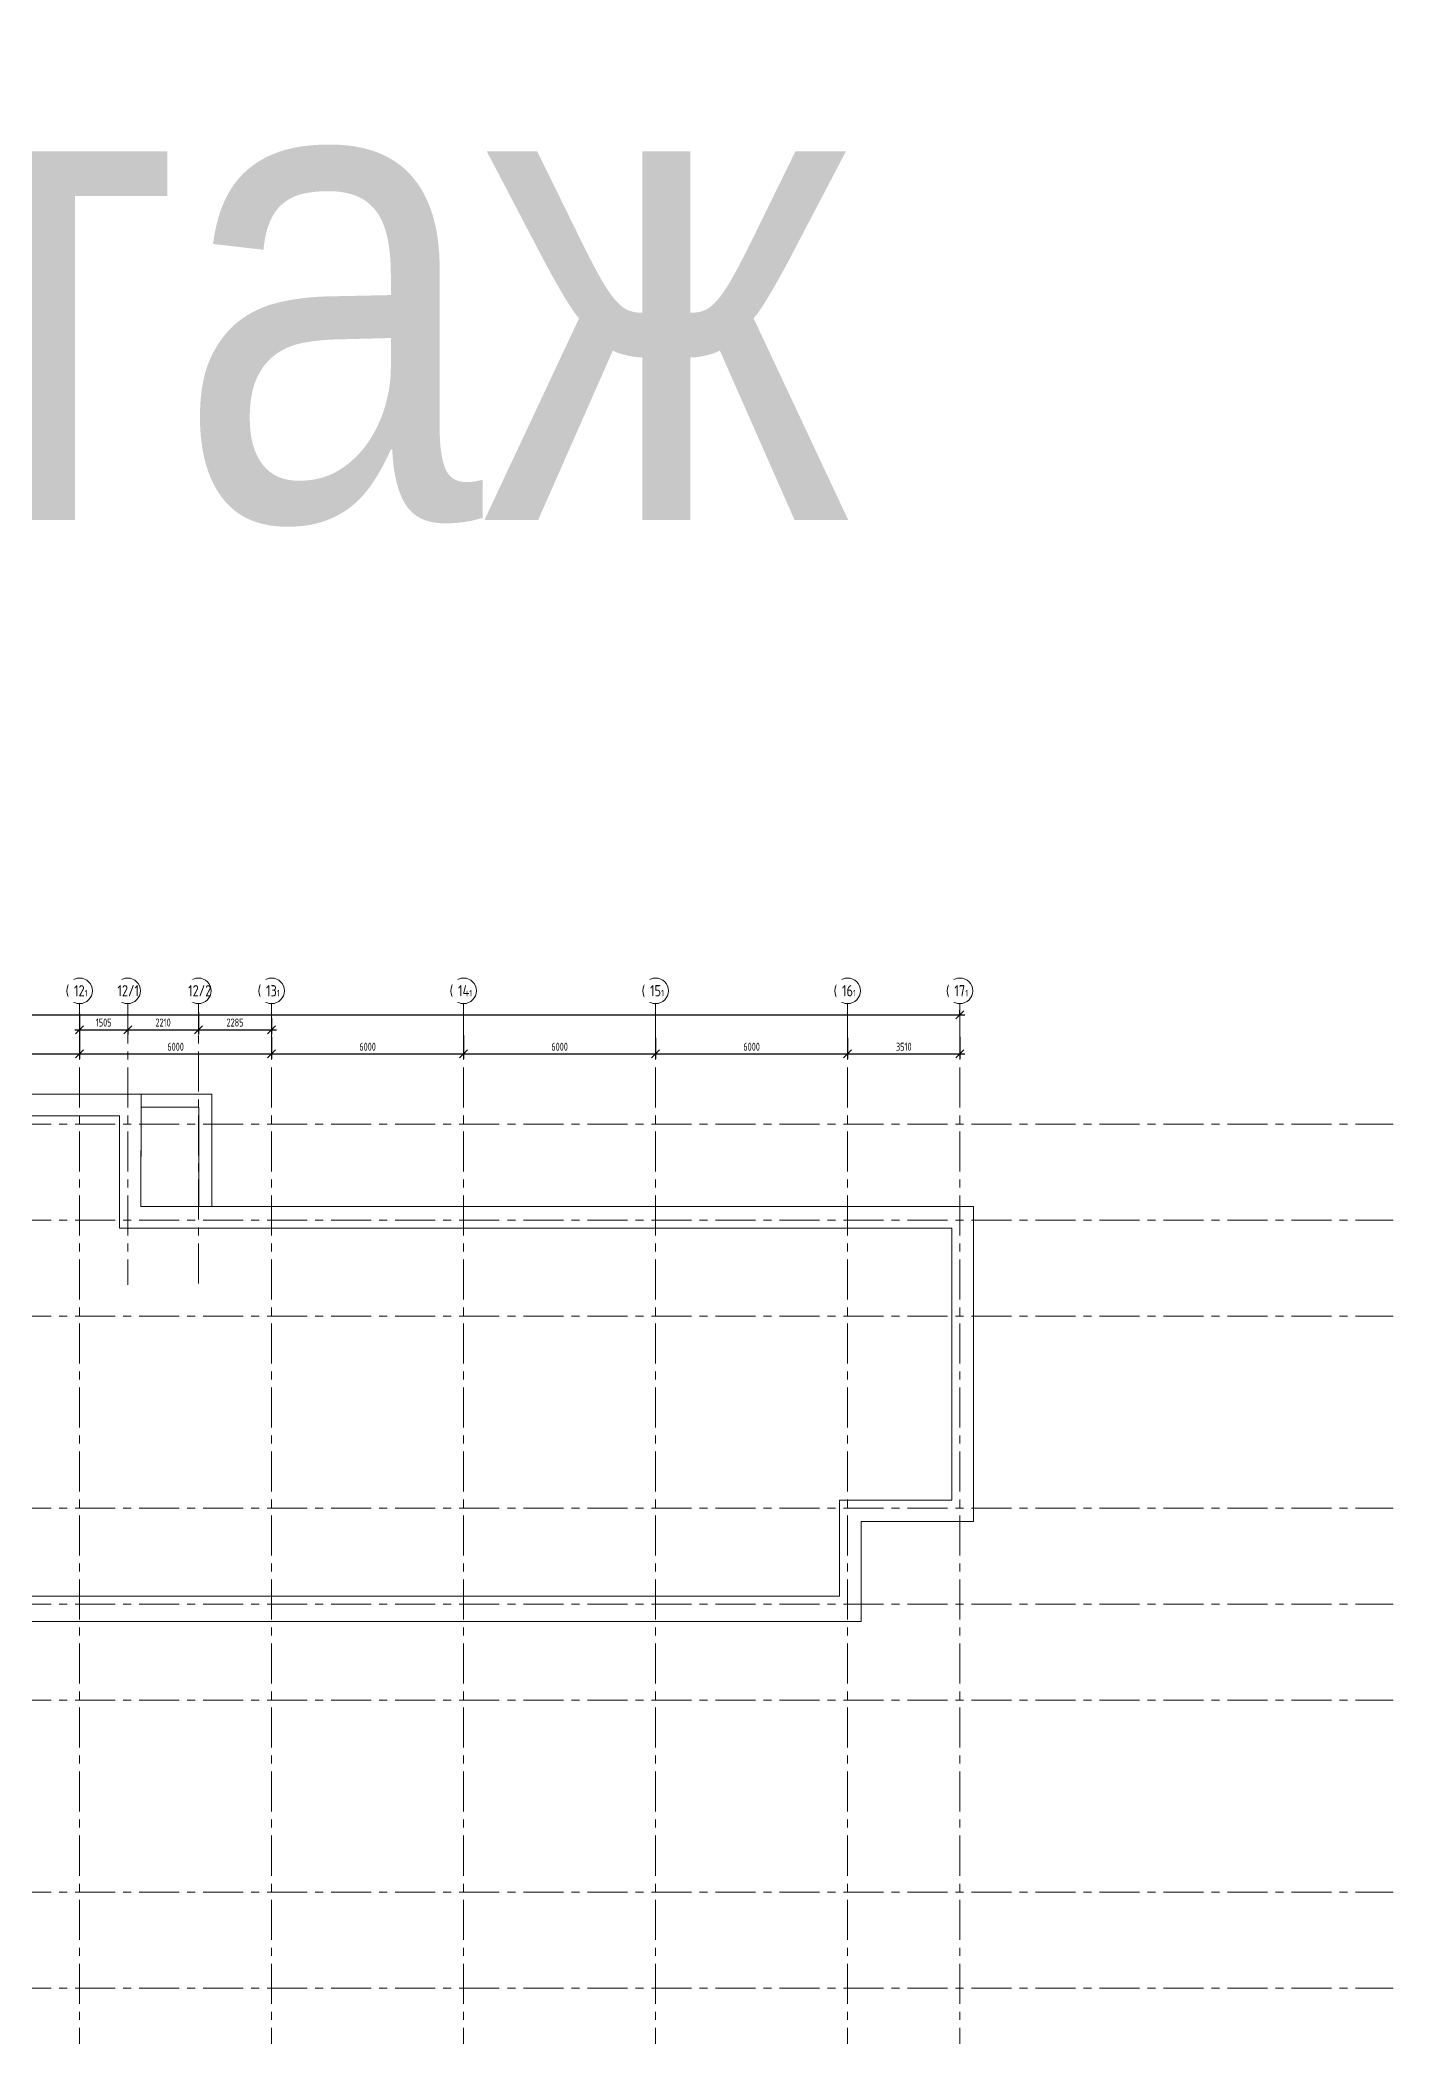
# Model space of a CAD drawing. Header units: millimetres. Extents: x -13407 to 115150, y -83292 to 109271.
# Drawn here: x 28330 to 70615, y 46895 to 109271 of the extents above; entities that cross this region are included whole.
import ezdxf

# ---------------------------------------------------------------- set-up
doc = ezdxf.new("R2010")
doc.units = ezdxf.units.MM
doc.linetypes.add('CENTER', pattern=[2, 1.25, -0.25, 0.25, -0.25])
doc.layers.get('Defpoints').update_dxf_attribs({"color": 6})
for name, color, linetype, lineweight in [('АР_Оси', 193, 'Continuous', 9), ('АР_Оси размеры', 164, 'Continuous', 9), ('АР_тонкая линия', 250, 'Continuous', 0)]:
    doc.layers.add(name, color=color, linetype=linetype, lineweight=lineweight)
doc.styles.add('Arial', font='ARIALN.TTF')
doc.styles.add('ГОСТ 2.304', font='isocpeur.ttf', dxfattribs={"width": 0.7})
doc.dimstyles.new('СПДС', dxfattribs={"dimscale": 100, "dimtxt": 2.5, "dimasz": 2.5, "dimexe": 1.5, "dimexo": 0, "dimgap": 1, "dimtad": 1, "dimdec": 0, "dimrnd": 1, "dimtxsty": 'ГОСТ 2.304', "dimblk": 'OBLIQUE', "dimcen": 2.5, "dimdle": 1.5, "dimadec": 0, "dimazin": 2, "dimtfac": 0.75, "dimtdec": 0, "dimtmove": 1, "dimatfit": 3, "dimfxl": 1, "dimtolj": 1, "dimarcsym": 1})

# ---------------------------------------------------------------- blocks, each defined once
blk = doc.blocks.new('_Oblique')
at = {"color": 0, "linetype": 'ByBlock', "lineweight": -2}
blk.add_line((-0.5, -0.5), (0.5, 0.5), dxfattribs=at)
blk = doc.blocks.new('*D190')
at = {"layer": 'Defpoints', "color": 0, "ltscale": 100, "transparency": 16777216}
for p in [(23570, 78714), (29570, 78833), (29570, 77585)]:
    blk.add_point(p, dxfattribs=at)
at = {"layer": 'АР_Оси размеры', "color": 0, "lineweight": -2, "ltscale": 100, "transparency": 16777216}
for p, q in [((23570, 78714), (23570, 77435)), ((29570, 78833), (29570, 77435)), ((23420, 77585), (29720, 77585))]:
    blk.add_line(p, q, dxfattribs=at)
at = {"layer": 'АР_Оси размеры', "color": 0, "lineweight": -2, "ltscale": 100, "transparency": 16777216, "xscale": 250, "yscale": 250, "zscale": 250, "rotation": 180}
blk.add_blockref('_Oblique', (23570, 77585), dxfattribs=at)
at = {"layer": 'АР_Оси размеры', "color": 0, "lineweight": -2, "ltscale": 100, "transparency": 16777216, "xscale": 250, "yscale": 250, "zscale": 250}
blk.add_blockref('_Oblique', (29570, 77585), dxfattribs=at)
at = {"layer": 'АР_Оси размеры', "color": 0, "ltscale": 100, "transparency": 16777216, "insert": (26570, 77810), "char_height": 250, "attachment_point": 5, "style": 'ГОСТ 2.304'}
blk.add_mtext('\\A1;6000', dxfattribs=at)
blk = doc.blocks.new('*D191')
at = {"layer": 'Defpoints', "color": 0, "ltscale": 100, "transparency": 16777216}
for p in [(29570, 78046), (35570, 78121), (35570, 77585)]:
    blk.add_point(p, dxfattribs=at)
at = {"layer": 'АР_Оси размеры', "color": 0, "lineweight": -2, "ltscale": 100, "transparency": 16777216}
for p, q in [((29570, 78046), (29570, 77435)), ((35570, 78121), (35570, 77435)), ((29420, 77585), (35720, 77585))]:
    blk.add_line(p, q, dxfattribs=at)
at = {"layer": 'АР_Оси размеры', "color": 0, "lineweight": -2, "ltscale": 100, "transparency": 16777216, "xscale": 250, "yscale": 250, "zscale": 250, "rotation": 180}
blk.add_blockref('_Oblique', (29570, 77585), dxfattribs=at)
at = {"layer": 'АР_Оси размеры', "color": 0, "lineweight": -2, "ltscale": 100, "transparency": 16777216, "xscale": 250, "yscale": 250, "zscale": 250}
blk.add_blockref('_Oblique', (35570, 77585), dxfattribs=at)
at = {"layer": 'АР_Оси размеры', "color": 0, "ltscale": 100, "transparency": 16777216, "insert": (32570, 77810), "char_height": 250, "attachment_point": 5, "style": 'ГОСТ 2.304'}
blk.add_mtext('\\A1;6000', dxfattribs=at)
blk = doc.blocks.new('*D192')
at = {"layer": 'Defpoints', "color": 0, "ltscale": 100, "transparency": 16777216}
for p in [(35570, 78121), (41570, 78158), (41570, 77585)]:
    blk.add_point(p, dxfattribs=at)
at = {"layer": 'АР_Оси размеры', "color": 0, "lineweight": -2, "ltscale": 100, "transparency": 16777216}
for p, q in [((35570, 78121), (35570, 77435)), ((41570, 78158), (41570, 77435)), ((35420, 77585), (41720, 77585))]:
    blk.add_line(p, q, dxfattribs=at)
at = {"layer": 'АР_Оси размеры', "color": 0, "lineweight": -2, "ltscale": 100, "transparency": 16777216, "xscale": 250, "yscale": 250, "zscale": 250, "rotation": 180}
blk.add_blockref('_Oblique', (35570, 77585), dxfattribs=at)
at = {"layer": 'АР_Оси размеры', "color": 0, "lineweight": -2, "ltscale": 100, "transparency": 16777216, "xscale": 250, "yscale": 250, "zscale": 250}
blk.add_blockref('_Oblique', (41570, 77585), dxfattribs=at)
at = {"layer": 'АР_Оси размеры', "color": 0, "ltscale": 100, "transparency": 16777216, "insert": (38570, 77810), "char_height": 250, "attachment_point": 5, "style": 'ГОСТ 2.304'}
blk.add_mtext('\\A1;6000', dxfattribs=at)
blk = doc.blocks.new('*D193')
at = {"layer": 'Defpoints', "color": 0, "ltscale": 100, "transparency": 16777216}
for p in [(41570, 78158), (47570, 78087), (47570, 77585)]:
    blk.add_point(p, dxfattribs=at)
at = {"layer": 'АР_Оси размеры', "color": 0, "lineweight": -2, "ltscale": 100, "transparency": 16777216}
for p, q in [((41570, 78158), (41570, 77435)), ((47570, 78087), (47570, 77435)), ((41420, 77585), (47720, 77585))]:
    blk.add_line(p, q, dxfattribs=at)
at = {"layer": 'АР_Оси размеры', "color": 0, "lineweight": -2, "ltscale": 100, "transparency": 16777216, "xscale": 250, "yscale": 250, "zscale": 250, "rotation": 180}
blk.add_blockref('_Oblique', (41570, 77585), dxfattribs=at)
at = {"layer": 'АР_Оси размеры', "color": 0, "lineweight": -2, "ltscale": 100, "transparency": 16777216, "xscale": 250, "yscale": 250, "zscale": 250}
blk.add_blockref('_Oblique', (47570, 77585), dxfattribs=at)
at = {"layer": 'АР_Оси размеры', "color": 0, "ltscale": 100, "transparency": 16777216, "insert": (44570, 77810), "char_height": 250, "attachment_point": 5, "style": 'ГОСТ 2.304'}
blk.add_mtext('\\A1;6000', dxfattribs=at)
blk = doc.blocks.new('*D194')
at = {"layer": 'Defpoints', "color": 0, "ltscale": 100, "transparency": 16777216}
for p in [(47570, 78087), (53570, 78086), (53570, 77585)]:
    blk.add_point(p, dxfattribs=at)
at = {"layer": 'АР_Оси размеры', "color": 0, "lineweight": -2, "ltscale": 100, "transparency": 16777216}
for p, q in [((47570, 78087), (47570, 77435)), ((53570, 78086), (53570, 77435)), ((47420, 77585), (53720, 77585))]:
    blk.add_line(p, q, dxfattribs=at)
at = {"layer": 'АР_Оси размеры', "color": 0, "lineweight": -2, "ltscale": 100, "transparency": 16777216, "xscale": 250, "yscale": 250, "zscale": 250, "rotation": 180}
blk.add_blockref('_Oblique', (47570, 77585), dxfattribs=at)
at = {"layer": 'АР_Оси размеры', "color": 0, "lineweight": -2, "ltscale": 100, "transparency": 16777216, "xscale": 250, "yscale": 250, "zscale": 250}
blk.add_blockref('_Oblique', (53570, 77585), dxfattribs=at)
at = {"layer": 'АР_Оси размеры', "color": 0, "ltscale": 100, "transparency": 16777216, "insert": (50570, 77810), "char_height": 250, "attachment_point": 5, "style": 'ГОСТ 2.304'}
blk.add_mtext('\\A1;6000', dxfattribs=at)
blk = doc.blocks.new('*D195')
at = {"layer": 'Defpoints', "color": 0, "ltscale": 100, "transparency": 16777216}
for p in [(53570, 78086), (57080, 78123), (57080, 77585)]:
    blk.add_point(p, dxfattribs=at)
at = {"layer": 'АР_Оси размеры', "color": 0, "lineweight": -2, "ltscale": 100, "transparency": 16777216}
for p, q in [((53570, 78086), (53570, 77435)), ((57080, 78123), (57080, 77435)), ((53420, 77585), (57230, 77585))]:
    blk.add_line(p, q, dxfattribs=at)
at = {"layer": 'АР_Оси размеры', "color": 0, "lineweight": -2, "ltscale": 100, "transparency": 16777216, "xscale": 250, "yscale": 250, "zscale": 250, "rotation": 180}
blk.add_blockref('_Oblique', (53570, 77585), dxfattribs=at)
at = {"layer": 'АР_Оси размеры', "color": 0, "lineweight": -2, "ltscale": 100, "transparency": 16777216, "xscale": 250, "yscale": 250, "zscale": 250}
blk.add_blockref('_Oblique', (57080, 77585), dxfattribs=at)
at = {"layer": 'АР_Оси размеры', "color": 0, "ltscale": 100, "transparency": 16777216, "insert": (55325, 77810), "char_height": 250, "attachment_point": 5, "style": 'ГОСТ 2.304'}
blk.add_mtext('\\A1;3510', dxfattribs=at)
blk = doc.blocks.new('*D196')
at = {"layer": 'Defpoints', "color": 0, "ltscale": 100, "transparency": 16777216}
for p in [(29570, 78360), (31075, 78360), (31075, 78341)]:
    blk.add_point(p, dxfattribs=at)
at = {"layer": 'АР_Оси размеры', "color": 0, "lineweight": -2, "ltscale": 100, "transparency": 16777216}
for p, q in [((29420, 78341), (31225, 78341)), ((29570, 78360), (29570, 78191)), ((31075, 78360), (31075, 78191))]:
    blk.add_line(p, q, dxfattribs=at)
at = {"layer": 'АР_Оси размеры', "color": 0, "lineweight": -2, "ltscale": 100, "transparency": 16777216, "xscale": 250, "yscale": 250, "zscale": 250, "rotation": 180}
blk.add_blockref('_Oblique', (29570, 78341), dxfattribs=at)
at = {"layer": 'АР_Оси размеры', "color": 0, "lineweight": -2, "ltscale": 100, "transparency": 16777216, "xscale": 250, "yscale": 250, "zscale": 250}
blk.add_blockref('_Oblique', (31075, 78341), dxfattribs=at)
at = {"layer": 'АР_Оси размеры', "color": 0, "ltscale": 100, "transparency": 16777216, "insert": (30322, 78566), "char_height": 250, "attachment_point": 5, "style": 'ГОСТ 2.304'}
blk.add_mtext('\\A1;1505', dxfattribs=at)
blk = doc.blocks.new('*D197')
at = {"layer": 'Defpoints', "color": 0, "ltscale": 100, "transparency": 16777216}
for p in [(33285, 78882), (31075, 78360), (33285, 78341)]:
    blk.add_point(p, dxfattribs=at)
at = {"layer": 'АР_Оси размеры', "color": 0, "lineweight": -2, "ltscale": 100, "transparency": 16777216}
for p, q in [((33285, 78882), (33285, 78191)), ((30925, 78341), (33435, 78341)), ((31075, 78360), (31075, 78191))]:
    blk.add_line(p, q, dxfattribs=at)
at = {"layer": 'АР_Оси размеры', "color": 0, "lineweight": -2, "ltscale": 100, "transparency": 16777216, "xscale": 250, "yscale": 250, "zscale": 250, "rotation": 180}
blk.add_blockref('_Oblique', (31075, 78341), dxfattribs=at)
at = {"layer": 'АР_Оси размеры', "color": 0, "lineweight": -2, "ltscale": 100, "transparency": 16777216, "xscale": 250, "yscale": 250, "zscale": 250}
blk.add_blockref('_Oblique', (33285, 78341), dxfattribs=at)
at = {"layer": 'АР_Оси размеры', "color": 0, "ltscale": 100, "transparency": 16777216, "insert": (32180, 78566), "char_height": 250, "attachment_point": 5, "style": 'ГОСТ 2.304'}
blk.add_mtext('\\A1;2210', dxfattribs=at)
blk = doc.blocks.new('*D198')
at = {"layer": 'Defpoints', "color": 0, "ltscale": 100, "transparency": 16777216}
for p in [(33285, 78882), (35570, 78698), (35570, 78341)]:
    blk.add_point(p, dxfattribs=at)
at = {"layer": 'АР_Оси размеры', "color": 0, "lineweight": -2, "ltscale": 100, "transparency": 16777216}
for p, q in [((33285, 78882), (33285, 78191)), ((35570, 78698), (35570, 78191)), ((33135, 78341), (35720, 78341))]:
    blk.add_line(p, q, dxfattribs=at)
at = {"layer": 'АР_Оси размеры', "color": 0, "lineweight": -2, "ltscale": 100, "transparency": 16777216, "xscale": 250, "yscale": 250, "zscale": 250, "rotation": 180}
blk.add_blockref('_Oblique', (33285, 78341), dxfattribs=at)
at = {"layer": 'АР_Оси размеры', "color": 0, "lineweight": -2, "ltscale": 100, "transparency": 16777216, "xscale": 250, "yscale": 250, "zscale": 250}
blk.add_blockref('_Oblique', (35570, 78341), dxfattribs=at)
at = {"layer": 'АР_Оси размеры', "color": 0, "ltscale": 100, "transparency": 16777216, "insert": (34427, 78566), "char_height": 250, "attachment_point": 5, "style": 'ГОСТ 2.304'}
blk.add_mtext('\\A1;2285', dxfattribs=at)
blk = doc.blocks.new('*D200')
at = {"layer": 'Defpoints', "color": 0, "ltscale": 100, "transparency": 16777216}
for p in [(-6430, 78807), (57080, 78807), (57080, 78807)]:
    blk.add_point(p, dxfattribs=at)
at = {"layer": 'АР_Оси размеры', "color": 0, "lineweight": -2, "ltscale": 100, "transparency": 16777216}
for p, q in [((-6580, 78807), (57230, 78807)), ((-6430, 78807), (-6430, 78957)), ((57080, 78807), (57080, 78957))]:
    blk.add_line(p, q, dxfattribs=at)
at = {"layer": 'АР_Оси размеры', "color": 0, "lineweight": -2, "ltscale": 100, "transparency": 16777216, "xscale": 250, "yscale": 250, "zscale": 250, "rotation": 180}
blk.add_blockref('_Oblique', (-6430, 78807), dxfattribs=at)
at = {"layer": 'АР_Оси размеры', "color": 0, "lineweight": -2, "ltscale": 100, "transparency": 16777216, "xscale": 250, "yscale": 250, "zscale": 250}
blk.add_blockref('_Oblique', (57080, 78807), dxfattribs=at)
at = {"layer": 'АР_Оси размеры', "color": 0, "ltscale": 100, "transparency": 16777216, "insert": (25325, 79032), "char_height": 250, "attachment_point": 5, "style": 'ГОСТ 2.304'}
blk.add_mtext('\\A1;63510', dxfattribs=at)

msp = doc.modelspace()

# ---------------------------------------------------------------- linework, layer by layer
at = {"layer": 'АР_Оси', "linetype": 'CENTER', "ltscale": 1000}
for p, q in [((29569.9, 79157.5), (29569.9, 23425.1)), ((31074.9, 79157.5), (31074.9, 70369.9)), ((33284.9, 70411.3), (33284.9, 79156)), ((35569.9, 79157.5), (35569.9, 23425.1)), ((41569.9, 79157.5), (41569.9, 23425.1)), ((47569.9, 79157.5), (47569.9, 23425.1)), ((53569.9, 79157.5), (53569.9, 23425.1)), ((57079.9, 79157.5), (57079.9, 23425.1)), ((-12563.8, 75395), (70614.6, 75395)), ((-12563.8, 72395), (70614.6, 72395)), ((-12563.8, 69395), (70614.6, 69395)), ((-12563.8, 63395), (70614.6, 63395)), ((-12563.8, 60395), (70614.6, 60395)), ((-12563.8, 57395), (70614.6, 57395)), ((-12563.8, 51395), (70614.6, 51395)), ((-12563.8, 48395), (70614.6, 48395))]:
    msp.add_line(p, q, dxfattribs=at)
at = {"layer": 'АР_Оси', "ltscale": 0.5}
for centre in [(29569.9, 79557.5), (31069.9, 79557.5), (33279.9, 79557.5), (35569.9, 79557.5), (41569.9, 79557.5), (47569.9, 79557.5), (53569.9, 79557.5), (57079.9, 79557.5)]:
    msp.add_circle(centre, 400, dxfattribs=at)
at = {"layer": 'АР_тонкая линия', "color": 18, "ltscale": 100, "true_color": 0x000000}
msp.add_lwpolyline([(5148.7, 75815), (14988.7, 75815), (14988.7, 72815), (23148.7, 72815), (23148.7, 76325), (31489.2, 76325), (31488.7, 72815), (57498.7, 72815), (57498.7, 62975), (53988.7, 62975), (53988.7, 59845), (24448, 59845), (24448, 59705, -0.1768281), (21678, 53503.7, -0.1882125), (15128.6, 50510.3), (14988.6, 50510.3), (14988.6, 47330), (18118.6, 47330), (18118.6, 44400)], format="xyb", dxfattribs=at)
at = {"layer": 'АР_тонкая линия', "color": 4, "ltscale": 100}
for points in [[(31488.7, 72815), (33698.7, 72815), (33698.7, 76325), (31489.2, 76325)], [(31488.5, 72815), (33298.7, 72815), (33298.7, 75925), (31488.9, 75925.1)]]:
    msp.add_lwpolyline(points, close=True, dxfattribs=at)
at = {"layer": 'АР_тонкая линия', "color": 18, "ltscale": 100, "true_color": 0x000000}
msp.add_lwpolyline([(23818.7, 75655), (30819, 75655), (30818.4, 72144.8), (56828.7, 72144.9), (56828.7, 63645), (53318.7, 63645), (53318.7, 60645), (23803.7, 60645)], dxfattribs=at)

# ---------------------------------------------------------------- texts
at = {"style": 'Arial'}
msp.add_text('4 этаж', height=15000, dxfattribs=at).set_placement((1637.1, 94271.1))

# ---------------------------------------------------------------- dimensions: what is measured, and where the dimension line sits
at = {"layer": 'АР_Оси размеры', "ltscale": 100}
for base, p1, p2, picture, middle in [((29569.9, 77585.1), (23569.9, 78713.8), (29569.9, 78833.3), '*D190', (26569.9, 77810.1)), ((31074.9, 78341), (29569.9, 78360.3), (31074.9, 78360.3), '*D196', (30322.4, 78566)), ((33284.9, 78341), (31074.9, 78360.3), (33284.9, 78882), '*D197', (32179.9, 78566)), ((35569.9, 78341), (33284.9, 78882), (35569.9, 78698.4), '*D198', (34427.4, 78566)), ((35569.9, 77585.1), (29569.9, 78046.3), (35569.9, 78120.8), '*D191', (32569.9, 77810.1)), ((41569.9, 77585.1), (35569.9, 78120.8), (41569.9, 78157.8), '*D192', (38569.9, 77810.1)), ((47569.9, 77585.1), (41569.9, 78157.8), (47569.9, 78087.1), '*D193', (44569.9, 77810.1)), ((53569.9, 77585.1), (47569.9, 78087.1), (53569.9, 78086.3), '*D194', (50569.9, 77810.1)), ((57079.9, 77585.1), (53569.9, 78086.3), (57079.9, 78123.3), '*D195', (55324.9, 77810.1))]:
    dim = msp.add_linear_dim(base=base, p1=p1, p2=p2, dimstyle='СПДС', dxfattribs=at)
    dim.commit()
    dim.dimension.update_dxf_attribs({"geometry": picture, "text_midpoint": middle})

# ---------------------------------------------------------------- next in the draw order: texts
at = {"layer": 'АР_Оси', "char_height": 350, "width": 123.867, "attachment_point": 1, "line_spacing_factor": 1.149209, "style": 'ГОСТ 2.304', "bg_fill": 2}
for s, insert in [('{\\W0.8;12\\H0.57143x;1}', (29395.8, 79735.2)), ('{\\W0.8;12/1}', (30752.2, 79735.2)), ('{\\W0.8;12/2}', (32962.2, 79735.2)), ('{\\W0.8;15\\H0.57143x;1}', (47395.8, 79735.2)), ('{\\W0.8;16\\H0.57143x;1}', (53395.8, 79735.2)), ('{\\W0.8;17\\H0.57143x;1}', (56905.8, 79735.2))]:
    msp.add_mtext(s, dxfattribs=dict(at, insert=insert))
at = {"layer": 'АР_Оси', "ltscale": 0.5, "char_height": 350, "width": 123.867, "attachment_point": 1, "line_spacing_factor": 1.149209, "style": 'ГОСТ 2.304', "bg_fill": 2}
for s, insert in [('{\\W0.8;13\\H0.57143x;1}', (35395.8, 79735.2)), ('{\\W0.8;14\\H0.57143x;1}', (41395.8, 79735.2))]:
    msp.add_mtext(s, dxfattribs=dict(at, insert=insert))

# ---------------------------------------------------------------- next in the draw order: dimensions: what is measured, and where the dimension line sits
at = {"layer": 'АР_Оси размеры', "ltscale": 100}
dim = msp.add_linear_dim(base=(57079.9, 78807.5), p1=(-6430.1, 78807.5), p2=(57079.9, 78807.5), dimstyle='СПДС', dxfattribs=at)
dim.commit()
dim.dimension.update_dxf_attribs({"geometry": '*D200', "text_midpoint": (25324.9, 79032.5)})

doc.saveas('drawing.dxf')
